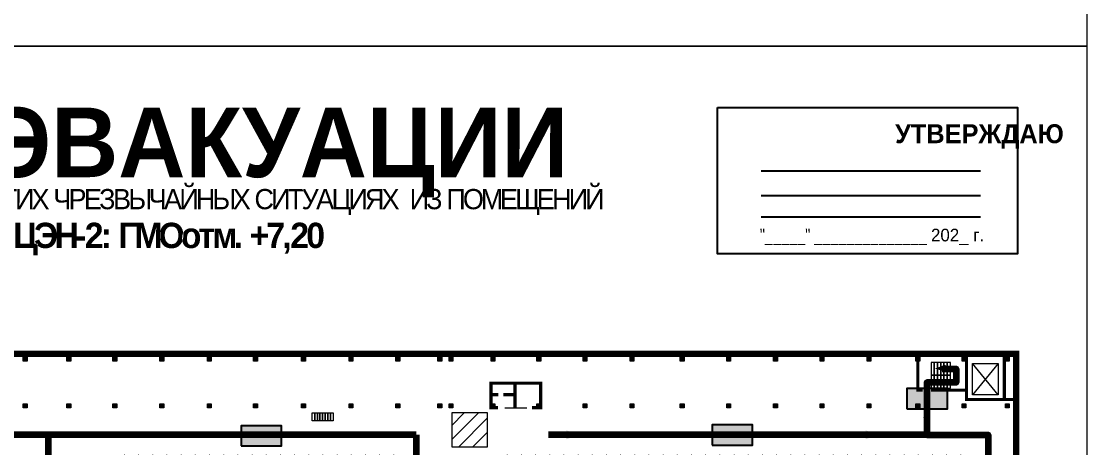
# Model space of a CAD drawing. Header units: millimetres. Extents: x 13810 to 67229, y 12374 to 21950.
# Drawn here: x 29329.1 to 29666.5, y 15207.2 to 15342.1 of the extents above; entities that cross this region are included whole.
import ezdxf

# ---------------------------------------------------------------- set-up
doc = ezdxf.new("R2010")
doc.units = ezdxf.units.MM
doc.layers.add('План_Штампы', color=7, linetype='Continuous')
doc.styles.add('обычный', font='arial.ttf')

# ---------------------------------------------------------------- blocks, each defined once
blk = doc.blocks.new('A$C32E8229D')
at = {"true_color": 0xffffff}
blk.add_hatch(color=7, dxfattribs=at).paths.add_polyline_path([(0, 0), (0, -8), (16, -8), (16, 0)])
h = blk.add_hatch(color=126)
h.paths.add_polyline_path([(0.2, -0.2), (15.8, -0.2), (15.8, -7.8), (0.2, -7.8)])
h.paths.add_polyline_path([(13.49, -2.05), (12.08, -2.05), (11.37, -2.63, 0.162397), (11.29, -2.84), (11.29, -3.63), (10.35, -3.63), (10.35, -4.05), (11.68, -4.05), (11.68, -3.48), (12.26, -4.28), (11.29, -5.1), (11.29, -6.78), (11.85, -6.78), (11.85, -5.44), (12.8, -4.64), (12.8, -5.94), (14.46, -5.94), (14.46, -5.39), (13.45, -5.39), (13.45, -3.97), (12.46, -2.59), (13.15, -2.59), (13.69, -3.34), (14.18, -3)], flags=16)
h.paths.add_polyline_path([(10.74, -1.82, 1), (11.8, -1.82, 1)], flags=16)
h.paths.add_polyline_path([(9.39, -3.59), (5.99, -3.59), (6.56, -3.03), (5.91, -3.03), (5.1, -3.83), (5.91, -4.64), (6.56, -4.64), (5.99, -4.09), (9.39, -4.09)], flags=16)
h.paths.add_polyline_path([(4.29, -1.08), (1.72, -1.08), (1.72, -6.6), (4.29, -6.6)], flags=16)
at = {"color": 126}
blk.add_lwpolyline([(16, -8), (0, -8), (0, 0), (16, 0)], close=True, dxfattribs=at)
blk = doc.blocks.new('A$C7B4425F7')
at = {"true_color": 0xffffff}
blk.add_hatch(color=7, dxfattribs=at).paths.add_polyline_path([(0, 0), (-16, 0), (-16, -8), (0, -8)])
h = blk.add_hatch(color=126)
h.paths.add_polyline_path([(-0.2, -0.2), (-15.8, -0.2), (-15.8, -7.8), (-0.2, -7.8)])
h.paths.add_polyline_path([(-11.76, -2.03), (-11.76, -3.66), (-11.17, -3.66, -0.568275), (-11.17, -6.18), (-12.58, -6.18), (-12.58, -2.03)], flags=16)
h.paths.add_polyline_path([(-13.33, -4.12, -0.495768), (-13.59, -6.18), (-15.03, -6.18), (-15.03, -2.03), (-13.59, -2.03, -0.487973)], flags=16)
h.paths.add_polyline_path([(-10.25, -2.03), (-9.48, -2.03), (-9.48, -6.18), (-10.25, -6.18)], flags=16)
h.paths.add_polyline_path([(-13.84, -3.69), (-14.24, -3.69), (-14.24, -3.03), (-13.9, -3.03, -0.692621)], flags=0)
h.paths.add_polyline_path([(-9.15, -2.03), (-8.4, -2.03), (-8.04, -3.07), (-7.68, -2.03), (-6.93, -2.03), (-7.64, -4.1), (-6.93, -6.18), (-7.68, -6.18), (-8.04, -5.14), (-8.4, -6.18), (-9.15, -6.18), (-8.44, -4.1)], flags=16)
h.paths.add_polyline_path([(-11.76, -4.46), (-11.42, -4.46, -0.692621), (-11.36, -5.12), (-11.76, -5.12)], flags=0)
h.paths.add_polyline_path([(-13.9, -5.2), (-14.24, -5.2), (-14.24, -4.55), (-13.84, -4.55, -0.708038)], flags=0)
edge = h.paths.add_edge_path(flags=16)
edge.add_ellipse((-5.51, -4.08), major_axis=(0, 2.05), ratio=0.586184, start_angle=0, end_angle=360)
edge = h.paths.add_edge_path(flags=0)
edge.add_ellipse((-5.51, -4.08), major_axis=(0, 1.14), ratio=0.454828, start_angle=0, end_angle=360)
h.paths.add_polyline_path([(-4.13, -4.96, 0.377264), (-3.48, -4.52, 0.0555), (-3.16, -2.03), (-1.66, -2.03), (-1.66, -4.96), (-0.96, -4.96), (-0.96, -7.01), (-1.75, -7.01), (-1.75, -6.18), (-3.3, -6.18), (-3.3, -7.02), (-4.13, -7.02)], flags=16)
h.paths.add_polyline_path([(-2.73, -2.91), (-2.28, -2.91), (-2.28, -4.96), (-3.05, -4.96, 0.079136)], flags=0)
at = {"color": 126}
blk.add_lwpolyline([(-16, -8), (0, -8), (0, 0), (-16, 0)], close=True, dxfattribs=at)

msp = doc.modelspace()

# ---------------------------------------------------------------- hatches: boundary and pattern name
at = {"lineweight": 0}
h = msp.add_hatch(color=256, dxfattribs=at)
h.dxf.hatch_style = 1
h.paths.add_polyline_path([(29329.7, 15235.81), (29329.7, 15234.58), (29330.92, 15234.58), (29330.92, 15235.81)])
h = msp.add_hatch(color=256, dxfattribs=at)
h.dxf.hatch_style = 1
h.paths.add_polyline_path([(29343.54, 15235.81), (29343.54, 15234.58), (29344.76, 15234.58), (29344.76, 15235.81)])
h = msp.add_hatch(color=256, dxfattribs=at)
h.dxf.hatch_style = 1
h.paths.add_polyline_path([(29358.09, 15235.81), (29358.09, 15234.58), (29359.31, 15234.58), (29359.31, 15235.81)])
h = msp.add_hatch(color=256, dxfattribs=at)
h.dxf.hatch_style = 1
h.paths.add_polyline_path([(29372.98, 15235.81), (29372.98, 15234.58), (29374.2, 15234.58), (29374.2, 15235.81)])
h = msp.add_hatch(color=256, dxfattribs=at)
h.dxf.hatch_style = 1
h.paths.add_polyline_path([(29388.05, 15235.81), (29388.05, 15234.58), (29389.27, 15234.58), (29389.27, 15235.81)])
h = msp.add_hatch(color=256, dxfattribs=at)
h.dxf.hatch_style = 1
h.paths.add_polyline_path([(29402.68, 15235.81), (29402.68, 15234.58), (29403.9, 15234.58), (29403.9, 15235.81)])
h = msp.add_hatch(color=256, dxfattribs=at)
h.dxf.hatch_style = 1
h.paths.add_polyline_path([(29417.89, 15235.81), (29417.89, 15234.58), (29419.12, 15234.58), (29419.12, 15235.81)])
h = msp.add_hatch(color=256, dxfattribs=at)
h.dxf.hatch_style = 1
h.paths.add_polyline_path([(29432.89, 15235.81), (29432.89, 15234.58), (29434.11, 15234.58), (29434.11, 15235.81)])
h = msp.add_hatch(color=256, dxfattribs=at)
h.dxf.hatch_style = 1
h.paths.add_polyline_path([(29447.77, 15235.81), (29447.77, 15234.58), (29449, 15234.58), (29449, 15235.81)])
h = msp.add_hatch(color=256, dxfattribs=at)
h.dxf.hatch_style = 1
h.paths.add_polyline_path([(29461.07, 15235.81), (29461.07, 15234.58), (29462.29, 15234.58), (29462.29, 15235.81)])
h = msp.add_hatch(color=256, dxfattribs=at)
h.dxf.hatch_style = 1
h.paths.add_polyline_path([(29464.59, 15235.81), (29464.59, 15234.58), (29465.81, 15234.58), (29465.81, 15235.81)])
h = msp.add_hatch(color=256, dxfattribs=at)
h.dxf.hatch_style = 1
h.paths.add_polyline_path([(29477.88, 15235.81), (29477.88, 15234.58), (29479.11, 15234.58), (29479.11, 15235.81)])
h = msp.add_hatch(color=256, dxfattribs=at)
h.dxf.hatch_style = 1
h.paths.add_polyline_path([(29492.4, 15235.81), (29492.4, 15234.58), (29493.62, 15234.58), (29493.62, 15235.81)])
h = msp.add_hatch(color=256, dxfattribs=at)
h.dxf.hatch_style = 1
h.paths.add_polyline_path([(29507.01, 15235.81), (29507.01, 15234.58), (29508.23, 15234.58), (29508.23, 15235.81)])
h = msp.add_hatch(color=256, dxfattribs=at)
h.dxf.hatch_style = 1
h.paths.add_polyline_path([(29521.92, 15235.81), (29521.92, 15234.58), (29523.14, 15234.58), (29523.14, 15235.81)])
h = msp.add_hatch(color=256, dxfattribs=at)
h.dxf.hatch_style = 1
h.paths.add_polyline_path([(29537.79, 15235.81), (29537.79, 15234.58), (29539.01, 15234.58), (29539.01, 15235.81)])
h = msp.add_hatch(color=256, dxfattribs=at)
h.dxf.hatch_style = 1
h.paths.add_polyline_path([(29552.56, 15235.81), (29552.56, 15234.58), (29553.78, 15234.58), (29553.78, 15235.81)])
h = msp.add_hatch(color=256, dxfattribs=at)
h.dxf.hatch_style = 1
h.paths.add_polyline_path([(29567.39, 15235.81), (29567.39, 15234.58), (29568.61, 15234.58), (29568.61, 15235.81)])
h = msp.add_hatch(color=256, dxfattribs=at)
h.dxf.hatch_style = 1
h.paths.add_polyline_path([(29582.12, 15235.81), (29582.12, 15234.58), (29583.34, 15234.58), (29583.34, 15235.81)])
h = msp.add_hatch(color=256, dxfattribs=at)
h.dxf.hatch_style = 1
h.paths.add_polyline_path([(29597, 15235.81), (29597, 15234.58), (29598.22, 15234.58), (29598.22, 15235.81)])
h = msp.add_hatch(color=256, dxfattribs=at)
h.dxf.hatch_style = 1
h.paths.add_polyline_path([(29612.42, 15235.81), (29612.42, 15234.58), (29613.65, 15234.58), (29613.65, 15235.81)])
h = msp.add_hatch(color=256, dxfattribs=at)
h.dxf.hatch_style = 1
h.paths.add_polyline_path([(29627.09, 15235.81), (29627.09, 15234.58), (29628.31, 15234.58), (29628.31, 15235.81)])
h = msp.add_hatch(color=256, dxfattribs=at)
h.dxf.hatch_style = 1
h.paths.add_polyline_path([(29640.82, 15235.81), (29640.82, 15234.58), (29642.04, 15234.58), (29642.04, 15235.81)])
h = msp.add_hatch(color=256, dxfattribs=at)
h.dxf.hatch_style = 1
h.paths.add_polyline_path([(29329.7, 15221.09), (29329.7, 15219.86), (29330.92, 15219.86), (29330.92, 15221.09)])
h = msp.add_hatch(color=256, dxfattribs=at)
h.dxf.hatch_style = 1
h.paths.add_polyline_path([(29343.54, 15221.09), (29343.54, 15219.86), (29344.76, 15219.86), (29344.76, 15221.09)])
h = msp.add_hatch(color=256, dxfattribs=at)
h.dxf.hatch_style = 1
h.paths.add_polyline_path([(29358.09, 15221.09), (29358.09, 15219.86), (29359.31, 15219.86), (29359.31, 15221.09)])
h = msp.add_hatch(color=256, dxfattribs=at)
h.dxf.hatch_style = 1
h.paths.add_polyline_path([(29372.98, 15221.09), (29372.98, 15219.86), (29374.2, 15219.86), (29374.2, 15221.09)])
h = msp.add_hatch(color=256, dxfattribs=at)
h.dxf.hatch_style = 1
h.paths.add_polyline_path([(29388.05, 15221.09), (29388.05, 15219.86), (29389.27, 15219.86), (29389.27, 15221.09)])
h = msp.add_hatch(color=256, dxfattribs=at)
h.dxf.hatch_style = 1
h.paths.add_polyline_path([(29402.68, 15221.09), (29402.68, 15219.86), (29403.9, 15219.86), (29403.9, 15221.09)])
h = msp.add_hatch(color=256, dxfattribs=at)
h.dxf.hatch_style = 1
h.paths.add_polyline_path([(29417.89, 15221.09), (29417.89, 15219.86), (29419.12, 15219.86), (29419.12, 15221.09)])
h = msp.add_hatch(color=256, dxfattribs=at)
h.dxf.hatch_style = 1
h.paths.add_polyline_path([(29432.89, 15221.09), (29432.89, 15219.86), (29434.11, 15219.86), (29434.11, 15221.09)])
h = msp.add_hatch(color=256, dxfattribs=at)
h.dxf.hatch_style = 1
h.paths.add_polyline_path([(29447.77, 15221.09), (29447.77, 15219.86), (29449, 15219.86), (29449, 15221.09)])
h = msp.add_hatch(color=256, dxfattribs=at)
h.dxf.hatch_style = 1
h.paths.add_polyline_path([(29461.07, 15221.09), (29461.07, 15219.86), (29462.29, 15219.86), (29462.29, 15221.09)])
h = msp.add_hatch(color=256, dxfattribs=at)
h.dxf.hatch_style = 1
h.paths.add_polyline_path([(29464.59, 15221.09), (29464.59, 15219.86), (29465.81, 15219.86), (29465.81, 15221.09)])
h = msp.add_hatch(color=256, dxfattribs=at)
h.dxf.hatch_style = 1
h.paths.add_polyline_path([(29477.88, 15221.09), (29477.88, 15219.86), (29479.11, 15219.86), (29479.11, 15221.09)])
h = msp.add_hatch(color=256, dxfattribs=at)
h.dxf.hatch_style = 1
h.paths.add_polyline_path([(29492.4, 15221.09), (29492.4, 15219.86), (29493.62, 15219.86), (29493.62, 15221.09)])
h = msp.add_hatch(color=256, dxfattribs=at)
h.dxf.hatch_style = 1
h.paths.add_polyline_path([(29507.01, 15221.09), (29507.01, 15219.86), (29508.23, 15219.86), (29508.23, 15221.09)])
h = msp.add_hatch(color=256, dxfattribs=at)
h.dxf.hatch_style = 1
h.paths.add_polyline_path([(29521.92, 15221.09), (29521.92, 15219.86), (29523.14, 15219.86), (29523.14, 15221.09)])
h = msp.add_hatch(color=256, dxfattribs=at)
h.dxf.hatch_style = 1
h.paths.add_polyline_path([(29537.79, 15221.09), (29537.79, 15219.86), (29539.01, 15219.86), (29539.01, 15221.09)])
h = msp.add_hatch(color=256, dxfattribs=at)
h.dxf.hatch_style = 1
h.paths.add_polyline_path([(29552.56, 15221.09), (29552.56, 15219.86), (29553.78, 15219.86), (29553.78, 15221.09)])
h = msp.add_hatch(color=256, dxfattribs=at)
h.dxf.hatch_style = 1
h.paths.add_polyline_path([(29567.39, 15221.09), (29567.39, 15219.86), (29568.61, 15219.86), (29568.61, 15221.09)])
h = msp.add_hatch(color=256, dxfattribs=at)
h.dxf.hatch_style = 1
h.paths.add_polyline_path([(29582.12, 15221.09), (29582.12, 15219.86), (29583.34, 15219.86), (29583.34, 15221.09)])
h = msp.add_hatch(color=256, dxfattribs=at)
h.dxf.hatch_style = 1
h.paths.add_polyline_path([(29597, 15221.09), (29597, 15219.86), (29598.22, 15219.86), (29598.22, 15221.09)])
h = msp.add_hatch(color=256, dxfattribs=at)
h.dxf.hatch_style = 1
h.paths.add_polyline_path([(29612.42, 15221.09), (29612.42, 15219.86), (29613.65, 15219.86), (29613.65, 15221.09)])
h = msp.add_hatch(color=256, dxfattribs=at)
h.dxf.hatch_style = 1
h.paths.add_polyline_path([(29627.09, 15221.09), (29627.09, 15219.86), (29628.31, 15219.86), (29628.31, 15221.09)])
h = msp.add_hatch(color=256, dxfattribs=at)
h.dxf.hatch_style = 1
h.paths.add_polyline_path([(29640.82, 15221.09), (29640.82, 15219.86), (29642.04, 15219.86), (29642.04, 15221.09)])
h = msp.add_hatch(dxfattribs=at)
h.set_pattern_fill('ANSI31', color=256, angle=180)
h.set_pattern_definition([(225, (46856.7912, 21946.0448), (2.24506403, -2.24506403), [])])
h.paths.add_polyline_path([(29630.82, 15124.14), (29640.66, 15124.14), (29640.66, 15134.09), (29630.82, 15134.09)])
h.paths.add_polyline_path([(29553.71, 15100.7), (29567.31, 15100.7), (29567.31, 15129.8), (29553.71, 15129.8)])
h.paths.add_polyline_path([(29523.06, 15100.7), (29537.72, 15100.7), (29537.72, 15129.8), (29523.06, 15129.8)])
h.paths.add_polyline_path([(29479.03, 15100.7), (29506.93, 15100.7), (29506.93, 15129.8), (29479.03, 15129.8)])
h.paths.add_polyline_path([(29466.35, 15117.8), (29476, 15117.8), (29476, 15127.51), (29466.35, 15127.51)])
h.paths.add_polyline_path([(29464.52, 15072.13), (29477.81, 15072.13), (29477.81, 15084.62), (29464.52, 15084.62)])
h.paths.add_polyline_path([(29344.69, 15100.7), (29417.82, 15100.7), (29417.82, 15129.8), (29344.69, 15129.8)])
h.paths.add_polyline_path([(29194.26, 15100.7), (29313.12, 15100.7), (29313.12, 15129.8), (29194.26, 15129.8)])
h.paths.add_polyline_path([(29224.82, 15176.5), (29313.12, 15176.5), (29313.12, 15204.98), (29224.82, 15204.98)])
h.paths.add_polyline_path([(29359.24, 15176.5), (29447.7, 15176.5), (29447.7, 15204.98), (29359.24, 15204.98)])
h.paths.add_polyline_path([(29465.44, 15177.79), (29476.69, 15177.79), (29476.69, 15188.49), (29465.44, 15188.49)])
h.paths.add_polyline_path([(29465.44, 15207.4), (29476.69, 15207.4), (29476.69, 15218.1), (29465.44, 15218.1)])
h.paths.add_polyline_path([(29479.03, 15176.5), (29627.02, 15176.5), (29627.02, 15204.98), (29479.03, 15204.98)])

# ---------------------------------------------------------------- linework, layer by layer
at = {"color": 126, "lineweight": 0, "true_color": 0x008754}
for points in [[(29066.55, 15729.23), (29666.55, 15729.23), (29666.55, 15334.23), (29066.55, 15334.23)], [(29066.55, 15334.23), (29666.55, 15334.23), (29666.55, 14939.23), (29066.55, 14939.23)]]:
    msp.add_lwpolyline(points, close=True, dxfattribs=at)
msp.add_lwpolyline([(29549.64, 15314.76), (29644.64, 15314.76), (29644.64, 15268.56), (29549.64, 15268.56)], close=True)
for points in [[(29563.39, 15294.72), (29632.92, 15294.72)], [(29563.39, 15286.96), (29632.92, 15286.96)], [(29563.39, 15280.17), (29632.92, 15280.17)]]:
    msp.add_lwpolyline(points)
at = {"lineweight": 0}
for points, const_width in [([(29644.19, 15069.45), (29644.26, 15069.45), (29644.26, 15236.87), (29187.77, 15236.87)], 2), ([(29614.6, 15225.41), (29613.08, 15225.41), (29613.08, 15236.84)], 1), ([(29643.86, 15222.47), (29628.47, 15222.47), (29628.47, 15237.26), (29628.47, 15225.41), (29617.2, 15225.41)], 1), ([(29640.47, 15222.47), (29640.47, 15236.86)], 1), ([(29490.86, 15219.86), (29493.62, 15219.86), (29493.62, 15227.63), (29477.88, 15227.63), (29477.88, 15219.86), (29480.13, 15219.86)], 1), ([(29485.46, 15219.86), (29485.46, 15227.63), (29485.46, 15224), (29481.8, 15224)], 1), ([(29477.88, 15224), (29480.2, 15224)], 1)]:
    msp.add_lwpolyline(points, dxfattribs=dict(at, const_width=const_width))
for points in [[(29330.92, 15234.58), (29329.7, 15234.58), (29329.7, 15235.81), (29330.92, 15235.81)], [(29344.76, 15234.58), (29343.54, 15234.58), (29343.54, 15235.81), (29344.76, 15235.81)], [(29359.31, 15234.58), (29358.09, 15234.58), (29358.09, 15235.81), (29359.31, 15235.81)], [(29374.2, 15234.58), (29372.98, 15234.58), (29372.98, 15235.81), (29374.2, 15235.81)], [(29389.27, 15234.58), (29388.05, 15234.58), (29388.05, 15235.81), (29389.27, 15235.81)], [(29403.9, 15234.58), (29402.68, 15234.58), (29402.68, 15235.81), (29403.9, 15235.81)], [(29419.12, 15234.58), (29417.89, 15234.58), (29417.89, 15235.81), (29419.12, 15235.81)], [(29434.11, 15234.58), (29432.89, 15234.58), (29432.89, 15235.81), (29434.11, 15235.81)], [(29449, 15234.58), (29447.77, 15234.58), (29447.77, 15235.81), (29449, 15235.81)], [(29462.29, 15234.58), (29461.07, 15234.58), (29461.07, 15235.81), (29462.29, 15235.81)], [(29465.81, 15234.58), (29464.59, 15234.58), (29464.59, 15235.81), (29465.81, 15235.81)], [(29479.11, 15234.58), (29477.88, 15234.58), (29477.88, 15235.81), (29479.11, 15235.81)], [(29493.62, 15234.58), (29492.4, 15234.58), (29492.4, 15235.81), (29493.62, 15235.81)], [(29508.23, 15234.58), (29507.01, 15234.58), (29507.01, 15235.81), (29508.23, 15235.81)], [(29523.14, 15234.58), (29521.92, 15234.58), (29521.92, 15235.81), (29523.14, 15235.81)], [(29539.01, 15234.58), (29537.79, 15234.58), (29537.79, 15235.81), (29539.01, 15235.81)], [(29553.78, 15234.58), (29552.56, 15234.58), (29552.56, 15235.81), (29553.78, 15235.81)], [(29568.61, 15234.58), (29567.39, 15234.58), (29567.39, 15235.81), (29568.61, 15235.81)], [(29583.34, 15234.58), (29582.12, 15234.58), (29582.12, 15235.81), (29583.34, 15235.81)], [(29598.22, 15234.58), (29597, 15234.58), (29597, 15235.81), (29598.22, 15235.81)], [(29613.65, 15234.58), (29612.42, 15234.58), (29612.42, 15235.81), (29613.65, 15235.81)], [(29618.26, 15234.18), (29617.24, 15234.18), (29617.24, 15230.1), (29618.26, 15230.1)], [(29619.28, 15234.18), (29618.26, 15234.18), (29618.26, 15230.1), (29619.28, 15230.1)], [(29620.3, 15234.18), (29619.28, 15234.18), (29619.28, 15230.1), (29620.3, 15230.1)], [(29621.33, 15234.18), (29620.3, 15234.18), (29620.3, 15230.1), (29621.33, 15230.1)], [(29622.35, 15234.18), (29621.33, 15234.18), (29621.33, 15230.1), (29622.35, 15230.1)], [(29622.35, 15234.18), (29621.33, 15234.18), (29621.33, 15230.1), (29622.35, 15230.1)], [(29623.37, 15234.18), (29622.35, 15234.18), (29622.35, 15230.1), (29623.37, 15230.1)], [(29628.31, 15234.58), (29627.09, 15234.58), (29627.09, 15235.81), (29628.31, 15235.81)], [(29638.46, 15223.9), (29630.36, 15223.9), (29630.36, 15233.79), (29638.46, 15233.79)], [(29642.04, 15234.58), (29640.82, 15234.58), (29640.82, 15235.81), (29642.04, 15235.81)], [(29618.26, 15230.1), (29617.24, 15230.1), (29617.24, 15226.02), (29618.26, 15226.02)], [(29619.28, 15230.1), (29618.26, 15230.1), (29618.26, 15226.02), (29619.28, 15226.02)], [(29620.3, 15230.1), (29619.28, 15230.1), (29619.28, 15226.02), (29620.3, 15226.02)], [(29621.33, 15230.1), (29620.3, 15230.1), (29620.3, 15226.02), (29621.33, 15226.02)], [(29622.35, 15230.1), (29621.33, 15230.1), (29621.33, 15226.02), (29622.35, 15226.02)], [(29622.35, 15230.1), (29621.33, 15230.1), (29621.33, 15226.02), (29622.35, 15226.02)], [(29623.37, 15230.1), (29622.35, 15230.1), (29622.35, 15226.02), (29623.37, 15226.02)], [(29330.92, 15219.86), (29329.7, 15219.86), (29329.7, 15221.09), (29330.92, 15221.09)], [(29344.76, 15219.86), (29343.54, 15219.86), (29343.54, 15221.09), (29344.76, 15221.09)], [(29359.31, 15219.86), (29358.09, 15219.86), (29358.09, 15221.09), (29359.31, 15221.09)], [(29374.2, 15219.86), (29372.98, 15219.86), (29372.98, 15221.09), (29374.2, 15221.09)], [(29389.27, 15219.86), (29388.05, 15219.86), (29388.05, 15221.09), (29389.27, 15221.09)], [(29403.9, 15219.86), (29402.68, 15219.86), (29402.68, 15221.09), (29403.9, 15221.09)], [(29419.12, 15219.86), (29417.89, 15219.86), (29417.89, 15221.09), (29419.12, 15221.09)], [(29434.11, 15219.86), (29432.89, 15219.86), (29432.89, 15221.09), (29434.11, 15221.09)], [(29449, 15219.86), (29447.77, 15219.86), (29447.77, 15221.09), (29449, 15221.09)], [(29462.29, 15219.86), (29461.07, 15219.86), (29461.07, 15221.09), (29462.29, 15221.09)], [(29465.81, 15219.86), (29464.59, 15219.86), (29464.59, 15221.09), (29465.81, 15221.09)], [(29479.11, 15219.86), (29477.88, 15219.86), (29477.88, 15221.09), (29479.11, 15221.09)], [(29493.62, 15219.86), (29492.4, 15219.86), (29492.4, 15221.09), (29493.62, 15221.09)], [(29508.23, 15219.86), (29507.01, 15219.86), (29507.01, 15221.09), (29508.23, 15221.09)], [(29523.14, 15219.86), (29521.92, 15219.86), (29521.92, 15221.09), (29523.14, 15221.09)], [(29539.01, 15219.86), (29537.79, 15219.86), (29537.79, 15221.09), (29539.01, 15221.09)], [(29553.78, 15219.86), (29552.56, 15219.86), (29552.56, 15221.09), (29553.78, 15221.09)], [(29568.61, 15219.86), (29567.39, 15219.86), (29567.39, 15221.09), (29568.61, 15221.09)], [(29583.34, 15219.86), (29582.12, 15219.86), (29582.12, 15221.09), (29583.34, 15221.09)], [(29598.22, 15219.86), (29597, 15219.86), (29597, 15221.09), (29598.22, 15221.09)], [(29613.65, 15219.86), (29612.42, 15219.86), (29612.42, 15221.09), (29613.65, 15221.09)], [(29628.31, 15219.86), (29627.09, 15219.86), (29627.09, 15221.09), (29628.31, 15221.09)], [(29642.04, 15219.86), (29640.82, 15219.86), (29640.82, 15221.09), (29642.04, 15221.09)], [(29422.02, 15215.67), (29421.18, 15215.67), (29421.18, 15218.18), (29422.02, 15218.18)], [(29422.86, 15215.67), (29422.02, 15215.67), (29422.02, 15218.18), (29422.86, 15218.18)], [(29423.7, 15215.67), (29422.86, 15215.67), (29422.86, 15218.18), (29423.7, 15218.18)], [(29424.53, 15215.67), (29423.7, 15215.67), (29423.7, 15218.18), (29424.53, 15218.18)], [(29425.37, 15215.67), (29424.53, 15215.67), (29424.53, 15218.18), (29425.37, 15218.18)], [(29426.21, 15215.67), (29425.37, 15215.67), (29425.37, 15218.18), (29426.21, 15218.18)], [(29427.05, 15215.67), (29426.21, 15215.67), (29426.21, 15218.18), (29427.05, 15218.18)], [(29427.89, 15215.67), (29427.05, 15215.67), (29427.05, 15218.18), (29427.89, 15218.18)], [(29476.76, 15218.18), (29465.51, 15218.18), (29465.51, 15207.48), (29476.76, 15207.48)]]:
    msp.add_lwpolyline(points, close=True, dxfattribs=at)
for points in [[(29638.46, 15233.79), (29630.36, 15223.9)], [(29638.46, 15223.9), (29630.36, 15233.79)], [(29482.23, 15219.86), (29489.26, 15219.86)]]:
    msp.add_lwpolyline(points, dxfattribs=at)
at = {"color": 126, "lineweight": 100, "true_color": 0x008754}
for points in [[(29620.8, 15232.13), (29625.2, 15232.13), (29625.2, 15227.77), (29615.91, 15227.77), (29615.91, 15211.26), (29635.32, 15211.26), (29635.32, 15136.67), (29185.35, 15136.67), (29185.35, 15095.91), (29175.06, 15087.78), (29175.06, 15072.08), (29165.17, 15072.08), (29165.17, 15083.14), (29168.9, 15083.14), (29168.9, 15079.24)], [(29454.21, 15211.26), (29185.35, 15211.26)], [(29337.56, 15211.26), (29337.56, 15169.74)], [(29454.21, 15211.26), (29454.21, 15169.74)], [(29615.91, 15211.26), (29496.07, 15211.26)]]:
    msp.add_lwpolyline(points, dxfattribs=at)
at = {"layer": 'План_Штампы', "color": 126, "true_color": 0x008754}
for points in [[(29621.91, 15233.42), (29621.91, 15231.14), (29618.41, 15232.27)], [(29617.06, 15216.65), (29614.79, 15216.65), (29615.91, 15220.15)], [(29501.76, 15209.89), (29501.77, 15212.66), (29506.02, 15211.29)], [(29596.55, 15209.89), (29596.56, 15212.66), (29600.8, 15211.29)]]:
    msp.add_solid(points, dxfattribs=at)

# ---------------------------------------------------------------- block references
at = {"layer": 'План_Штампы', "xscale": 0.8, "yscale": 0.8, "zscale": 0.8}
msp.add_blockref('A$C7B4425F7', (29622.41, 15225.93), dxfattribs=at)
at = {"layer": 'План_Штампы', "color": 126, "true_color": 0x008754, "xscale": -0.8, "yscale": 0.8, "zscale": 0.8}
for p in [(29411.56, 15214.15), (29560.72, 15214.39)]:
    msp.add_blockref('A$C32E8229D', p, dxfattribs=at)

# ---------------------------------------------------------------- texts
at = {"lineweight": 0, "style": 'обычный'}
for s, insert, char_height, width, attachment_point in [('{\\fProxima Nova Rg|b1|i0|c204|p2;ПЛАН ЭВАКУАЦИИ}', (29225.17, 15314.76), 22, 493.8901, 1), ('\\pi-18,l18,t18;{\\fProxima Nova Rg|b1|i0|c204|p2;УТВЕРЖДАЮ\\H1.1997x; }', (29632.58, 15305.64), 6, 126.6484, 5), ('{\\fArial Narrow|b0|i0|c204|p34;"_____" ______________ \\fProxima Nova Rg|b0|i0|c204|p2;202_ г. }', (29598.54, 15273.88), 4, 78.6503, 5)]:
    msp.add_mtext(s, dxfattribs=dict(at, insert=insert, char_height=char_height, width=width, attachment_point=attachment_point))
at = {"color": 0, "lineweight": 0, "insert": (29375.45, 15289.2), "char_height": 8, "width": 449.2158, "attachment_point": 5, "style": 'обычный'}
msp.add_mtext('{\\fArial Black|b1|i0|c204|p34;\\H2x;\\T0.85;  \\fArial Narrow|b0|i0|c204|p34;\\H0.8x;\\W0.9;\\P\\fProxima Nova Rg|b0|i0|c204|p2;\\H0.5x;\\W1;\\C256;ПРИ ПОЖАРЕ  ИЛИ ДРУГИХ ЧРЕЗВЫЧАЙНЫХ СИТУАЦИЯХ  ИЗ ПОМЕЩЕНИЙ \\fProxima Nova Rg|b1|i0|c204|p2;\\H1.25x;\\PЦЭН-2: ГМОотм. +7,20}', dxfattribs=at)

doc.saveas('drawing.dxf')
